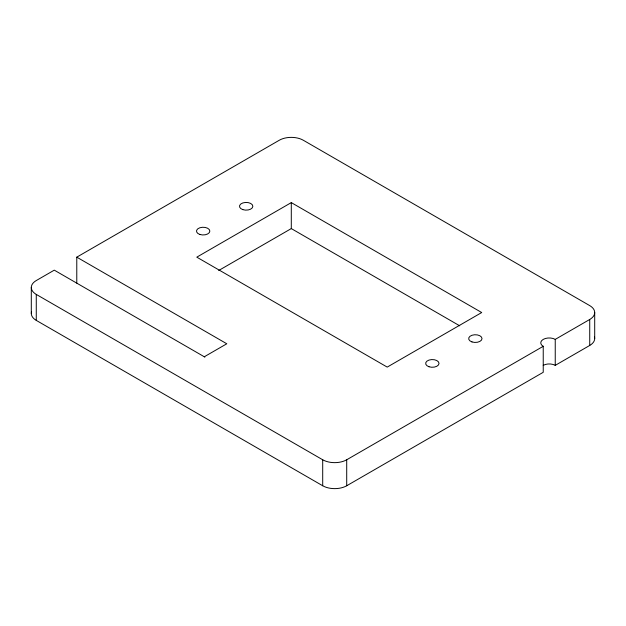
<?xml version="1.0" encoding="UTF-8"?>
<svg xmlns="http://www.w3.org/2000/svg" width="626" height="626" viewBox="0 0 626 626"><rect width="100%" height="100%" fill="white"/><g stroke="black" fill="none" stroke-linecap="round" stroke-linejoin="round"><path stroke-width="0.94" d="M76.779 283.148L76.779 257.161L279.29 140.24A16.972 9.797 0 0 1 303.297 140.24L589.731 305.613A16.972 9.797 0 0 1 589.731 319.471L589.731 345.45L555.239 365.365A8.49 4.898 0 0 0 543.235 365.365M291.293 202.605L196.791 257.161L387.212 367.102L481.715 312.538L291.293 202.605L291.293 228.584L459.711 325.817M218.732 270.479L291.293 228.584M204.295 356.765L226.8 343.776L76.779 257.161M204.882 357.11L54.274 270.15L36.269 280.55A16.972 9.797 0 0 0 36.269 294.408L322.703 459.774A16.972 9.797 0 0 0 346.71 459.774L543.235 346.311A8.49 4.898 0 0 1 543.235 339.386A8.49 4.898 0 0 1 555.239 339.386L589.731 319.471M31.558 311.756A16.972 9.797 0 0 0 36.269 320.387L322.703 485.76A16.972 9.797 0 0 0 346.71 485.76L543.235 372.298L543.235 346.311M594.7 312.538L594.7 338.525M555.239 339.386L555.239 365.365M346.71 459.774L346.71 485.76M322.703 459.774L322.703 485.76M36.269 294.408L36.269 320.387M31.3 287.475L31.3 313.462M594.442 336.819A16.972 9.797 0 0 1 589.731 345.45M242.825 209.624A6.683 3.858 0 0 0 252.849 206.283A6.683 3.858 0 0 0 242.825 202.941A6.683 3.858 0 0 0 242.825 209.624M199.827 234.453A6.683 3.858 0 0 0 209.851 231.111A6.683 3.858 0 0 0 199.827 227.77A6.683 3.858 0 0 0 199.827 234.453M428.998 366.758A6.683 3.858 0 0 0 439.022 363.416A6.683 3.858 0 0 0 428.998 360.075A6.683 3.858 0 0 0 428.998 366.758M471.996 341.929A6.683 3.858 0 0 0 482.02 338.596A6.683 3.858 0 0 0 471.996 335.254A6.683 3.858 0 0 0 471.996 341.929"/></g></svg>
